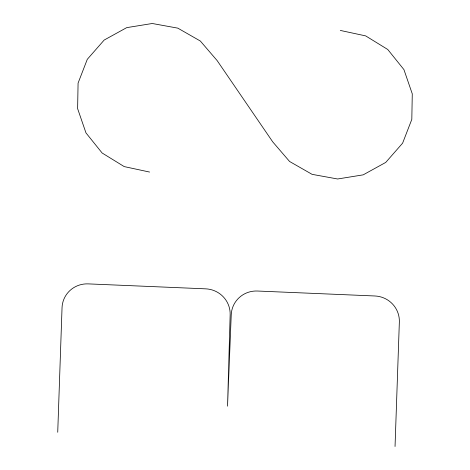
<?xml version="1.0" encoding="UTF-8"?>
<svg xmlns="http://www.w3.org/2000/svg" width="470" height="470" viewBox="0 0 470 470"><rect width="100%" height="100%" fill="white"/><g stroke="black" fill="none" stroke-linecap="round" stroke-linejoin="round"><path stroke-width="0.7" d="M57.728 432.271L62.04 307.727A25.345 24.904 15 0 1 88.196 283.886L205.719 288.844A25.345 24.904 15 0 1 230.153 314.818L227.533 406.174L231.234 314.865A25.345 24.904 15 0 1 257.396 291.024L374.913 295.983A25.345 24.904 15 0 1 399.353 321.956L395.041 446.5M340.292 30.433L365.672 35.896L387.75 49.485L403.924 69.595L412.272 93.847L411.814 119.38L402.602 143.18L385.729 162.426L363.181 174.852L337.624 178.988L312.086 174.346L289.573 161.474L272.747 141.893L217.146 60.595L200.32 41.013L177.807 28.141L152.262 23.5L126.712 27.636L104.164 40.062L87.291 59.314L78.079 83.108L77.621 108.646L85.969 132.898L102.137 153.008L124.215 166.597L149.601 172.061"/></g></svg>
